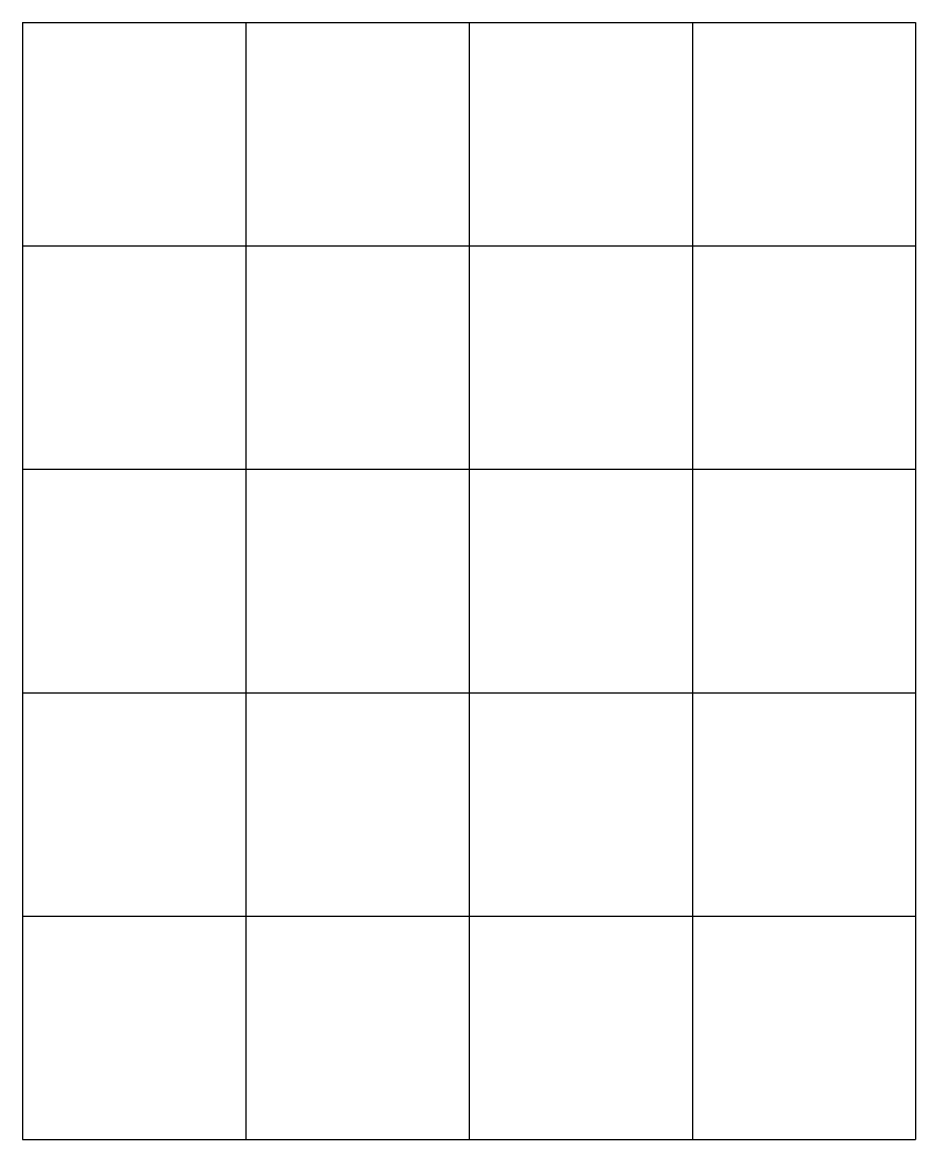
# Model space of a CAD drawing. Header units: millimetres. Extents: x -4 to 4, y -4 to 6.
import ezdxf

# ---------------------------------------------------------------- set-up
doc = ezdxf.new("R2010")
doc.units = ezdxf.units.MM

msp = doc.modelspace()

# ---------------------------------------------------------------- linework, layer by layer
at = {"layer": 'Sketch', "color": 255}
for p, q in [((-4, 6), (-4, -4)), ((-4, 6), (4, 6)), ((-2, 6), (-2, -4)), ((0, 6), (0, -4)), ((2, 6), (2, -4)), ((4, 6), (4, -4)), ((-4, 4), (4, 4)), ((-4, 2), (4, 2)), ((-4, 0), (4, 0)), ((-4, -2), (4, -2)), ((-4, -4), (4, -4))]:
    msp.add_line(p, q, dxfattribs=at)

doc.saveas('drawing.dxf')
